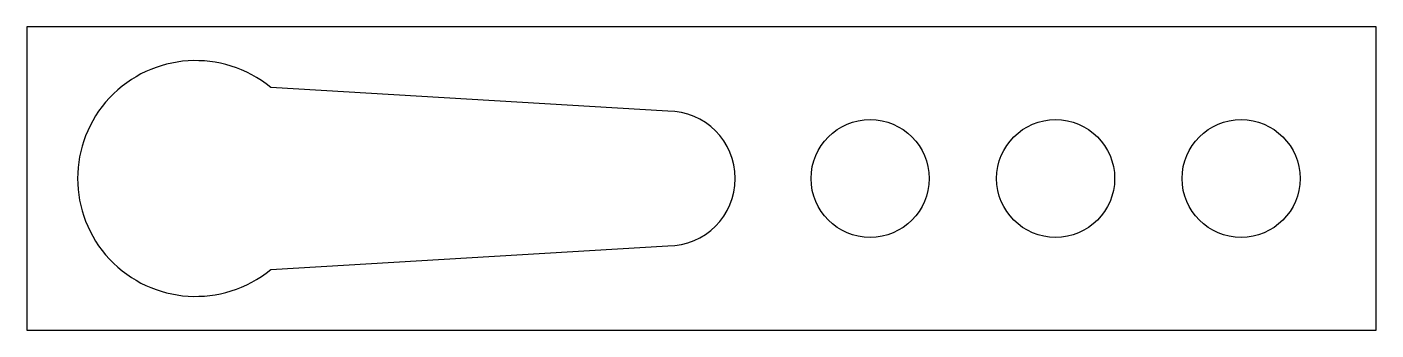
# Model space of a CAD drawing. Header units: millimetres. Extents: x -20 to 20, y -4.5 to 4.5.
import ezdxf

# ---------------------------------------------------------------- set-up
doc = ezdxf.new("R2010")
doc.units = ezdxf.units.MM

msp = doc.modelspace()

# ---------------------------------------------------------------- linework, layer by layer
at = {"color": 7, "linetype": 'Continuous', "lineweight": 25}
for p, q in [((-20, 4.5), (-20, -4.5)), ((20, 4.5), (-20, 4.5)), ((20, -4.5), (20, 4.5)), ((-1, 2), (-12.773, 2.7)), ((-12.773, -2.7), (-1, -2)), ((-20, -4.5), (20, -4.5))]:
    msp.add_line(p, q, dxfattribs=at)
for centre in [(5, 0), (10.5, 0), (16, 0)]:
    msp.add_circle(centre, 1.75, dxfattribs=at)
for centre, radius, start, end in [((-15, 0), 3.5, 50.4823, 309.5177), ((-1, 0), 2, 270, 90)]:
    msp.add_arc(centre, radius, start, end, dxfattribs=at)

doc.saveas('drawing.dxf')
